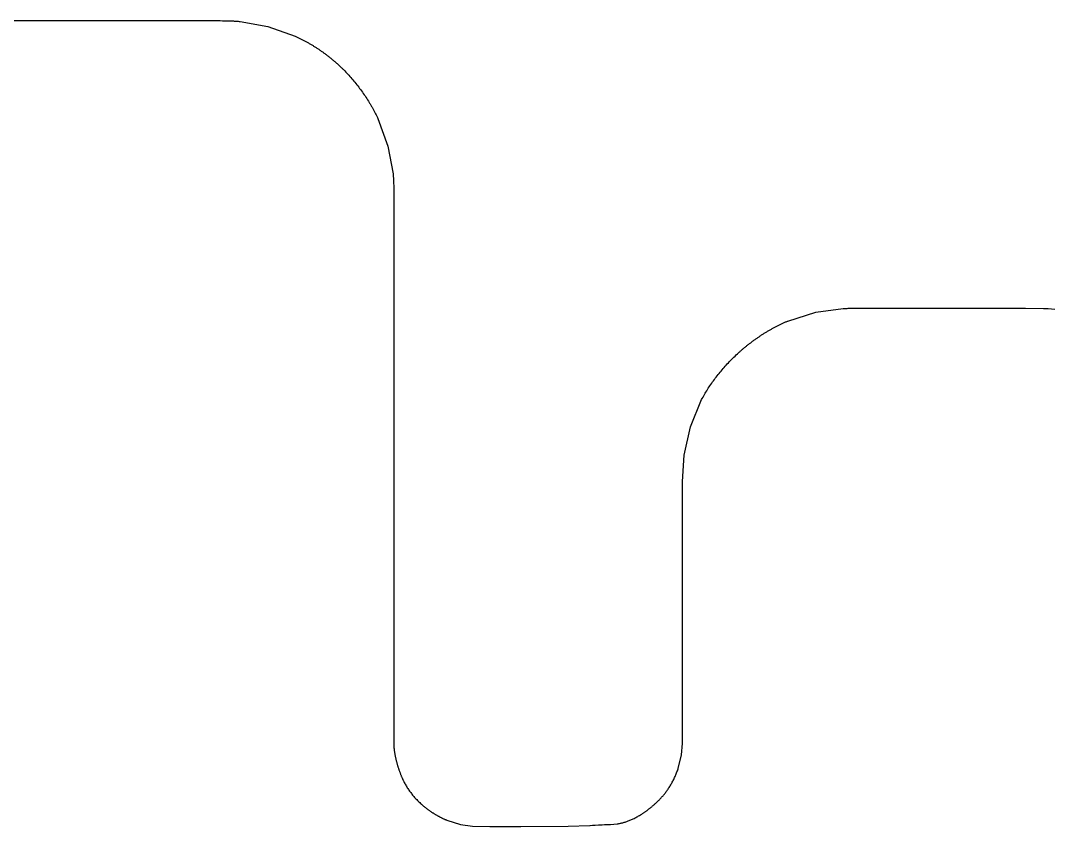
# Model space of a CAD drawing. Header units: millimetres. Extents: x -9 to 276, y -90 to 14.
# Drawn here: x 251.4 to 257.47, y -90.19 to -85.45 of the extents above; entities that cross this region are included whole.
import ezdxf

# ---------------------------------------------------------------- set-up
doc = ezdxf.new("R2010")
doc.units = ezdxf.units.MM
doc.layers.add('BLACK', color=7, linetype='CONTINUOUS')

msp = doc.modelspace()

# ---------------------------------------------------------------- linework, layer by layer
at = {"layer": 'BLACK', "linetype": 'Continuous'}
for p, q in [((251.023412, -85.45), (251.774568, -85.45)), ((251.774568, -85.45), (252.005909, -85.45)), ((252.005909, -85.45), (252.048719, -85.45)), ((252.048719, -85.45), (252.08552, -85.45)), ((252.08552, -85.45), (252.104444, -85.449999)), ((252.104444, -85.449999), (252.286783, -85.45)), ((252.286783, -85.45), (252.338083, -85.450008)), ((252.338083, -85.450008), (252.422089, -85.450019)), ((252.422089, -85.450019), (252.502304, -85.45)), ((252.502304, -85.45), (252.505008, -85.449999)), ((252.505008, -85.449999), (252.530047, -85.449994)), ((252.530047, -85.449994), (252.542484, -85.450009)), ((252.542484, -85.450009), (252.554857, -85.450045)), ((252.554857, -85.450045), (252.567159, -85.45011)), ((252.567159, -85.45011), (252.579381, -85.450209)), ((252.579381, -85.450209), (252.591516, -85.450351)), ((252.591516, -85.450351), (252.603558, -85.450541)), ((252.603558, -85.450541), (252.615499, -85.450788)), ((252.615499, -85.450788), (252.627331, -85.451098)), ((252.627331, -85.451098), (252.639047, -85.451477)), ((252.639047, -85.451477), (252.644859, -85.451696)), ((252.644859, -85.451696), (252.65064, -85.451934)), ((252.65064, -85.451934), (252.656388, -85.452194)), ((252.656388, -85.452194), (252.662102, -85.452475)), ((252.662102, -85.452475), (252.667782, -85.452779)), ((252.667782, -85.452779), (252.673427, -85.453107)), ((252.673427, -85.453107), (252.679035, -85.45346)), ((252.679035, -85.45346), (252.684606, -85.453838)), ((252.684606, -85.453838), (252.690139, -85.454242)), ((252.690139, -85.454242), (252.695633, -85.454673)), ((252.695633, -85.454673), (252.860257, -85.483658)), ((252.860257, -85.483658), (253.02045, -85.541279)), ((253.02045, -85.541279), (253.028421, -85.544967)), ((253.028421, -85.544967), (253.036365, -85.548731)), ((253.036365, -85.548731), (253.044282, -85.55257)), ((253.044282, -85.55257), (253.052169, -85.556485)), ((253.052169, -85.556485), (253.060028, -85.560474)), ((253.060028, -85.560474), (253.067855, -85.564537)), ((253.067855, -85.564537), (253.075652, -85.568674)), ((253.075652, -85.568674), (253.083415, -85.572884)), ((253.083415, -85.572884), (253.091145, -85.577167)), ((253.091145, -85.577167), (253.098841, -85.581522)), ((253.098841, -85.581522), (253.102675, -85.583727)), ((253.102675, -85.583727), (253.106501, -85.585949)), ((253.106501, -85.585949), (253.110317, -85.58819)), ((253.110317, -85.58819), (253.114124, -85.590448)), ((253.114124, -85.590448), (253.117922, -85.592724)), ((253.117922, -85.592724), (253.12171, -85.595017)), ((253.12171, -85.595017), (253.125489, -85.597329)), ((253.125489, -85.597329), (253.129258, -85.599657)), ((253.129258, -85.599657), (253.133017, -85.602003)), ((253.133017, -85.602003), (253.136766, -85.604367)), ((253.136766, -85.604367), (253.140505, -85.606747)), ((253.140505, -85.606747), (253.144234, -85.609145)), ((253.144234, -85.609145), (253.147953, -85.61156)), ((253.147953, -85.61156), (253.151661, -85.613993)), ((253.151661, -85.613993), (253.155359, -85.616442)), ((253.155359, -85.616442), (253.159046, -85.618908)), ((253.159046, -85.618908), (253.162722, -85.621391)), ((253.162722, -85.621391), (253.166388, -85.623891)), ((253.166388, -85.623891), (253.170042, -85.626407)), ((253.170042, -85.626407), (253.173686, -85.628941)), ((253.173686, -85.628941), (253.177318, -85.63149)), ((253.177318, -85.63149), (253.180939, -85.634057)), ((253.180939, -85.634057), (253.184548, -85.636639)), ((253.184548, -85.636639), (253.188146, -85.639239)), ((253.188146, -85.639239), (253.191732, -85.641854)), ((253.191732, -85.641854), (253.195307, -85.644486)), ((253.195307, -85.644486), (253.19887, -85.647133)), ((253.19887, -85.647133), (253.202421, -85.649797)), ((253.202421, -85.649797), (253.205959, -85.652477)), ((253.205959, -85.652477), (253.209486, -85.655173)), ((253.209486, -85.655173), (253.213, -85.657884)), ((253.213, -85.657884), (253.216502, -85.660611)), ((253.216502, -85.660611), (253.219991, -85.663354)), ((253.219991, -85.663354), (253.223468, -85.666112)), ((253.223468, -85.666112), (253.226932, -85.668886)), ((253.226932, -85.668886), (253.230384, -85.671675)), ((253.230384, -85.671675), (253.233821, -85.674479)), ((253.233821, -85.674479), (253.237247, -85.6773)), ((253.237247, -85.6773), (253.240659, -85.680134)), ((253.240659, -85.680134), (253.244059, -85.682985)), ((253.244059, -85.682985), (253.247444, -85.685849)), ((253.247444, -85.685849), (253.250818, -85.688729)), ((253.250818, -85.688729), (253.254176, -85.691624)), ((253.254176, -85.691624), (253.257522, -85.694534)), ((253.257522, -85.694534), (253.260853, -85.697457)), ((253.260853, -85.697457), (253.264172, -85.700396)), ((253.264172, -85.700396), (253.267476, -85.703349)), ((253.267476, -85.703349), (253.270767, -85.706317)), ((253.270767, -85.706317), (253.274043, -85.709298)), ((253.274043, -85.709298), (253.277306, -85.712295)), ((253.277306, -85.712295), (253.280553, -85.715305)), ((253.280553, -85.715305), (253.283788, -85.71833)), ((253.283788, -85.71833), (253.287006, -85.721367)), ((253.287006, -85.721367), (253.290212, -85.72442)), ((253.290212, -85.72442), (253.293402, -85.727485)), ((253.293402, -85.727485), (253.296578, -85.730566)), ((253.296578, -85.730566), (253.299739, -85.733658)), ((253.299739, -85.733658), (253.302886, -85.736766)), ((253.302886, -85.736766), (253.306046, -85.739915)), ((253.306046, -85.739915), (253.312264, -85.746196)), ((253.312264, -85.746196), (253.318444, -85.752552)), ((253.318444, -85.752552), (253.324585, -85.758983)), ((253.324585, -85.758983), (253.330685, -85.765487)), ((253.330685, -85.765487), (253.336743, -85.772063)), ((253.336743, -85.772063), (253.342758, -85.77871)), ((253.342758, -85.77871), (253.348729, -85.785426)), ((253.348729, -85.785426), (253.354653, -85.792212)), ((253.354653, -85.792212), (253.36053, -85.799064)), ((253.36053, -85.799064), (253.366358, -85.805982)), ((253.366358, -85.805982), (253.372136, -85.812965)), ((253.372136, -85.812965), (253.377863, -85.820011)), ((253.377863, -85.820011), (253.383536, -85.827119)), ((253.383536, -85.827119), (253.389156, -85.834287)), ((253.389156, -85.834287), (253.39472, -85.841514)), ((253.39472, -85.841514), (253.400227, -85.848797)), ((253.400227, -85.848797), (253.405675, -85.856136)), ((253.405675, -85.856136), (253.411064, -85.863529)), ((253.411064, -85.863529), (253.416392, -85.870974)), ((253.416392, -85.870974), (253.421658, -85.878469)), ((253.421658, -85.878469), (253.42686, -85.886012)), ((253.42686, -85.886012), (253.431997, -85.893602)), ((253.431997, -85.893602), (253.437067, -85.901237)), ((253.437067, -85.901237), (253.442071, -85.908915)), ((253.442071, -85.908915), (253.447006, -85.916635)), ((253.447006, -85.916635), (253.451871, -85.924393)), ((253.451871, -85.924393), (253.456664, -85.932188)), ((253.456664, -85.932188), (253.459034, -85.936099)), ((253.459034, -85.936099), (253.461386, -85.940019)), ((253.461386, -85.940019), (253.463719, -85.943946)), ((253.463719, -85.943946), (253.466034, -85.947882)), ((253.466034, -85.947882), (253.468331, -85.951826)), ((253.468331, -85.951826), (253.470608, -85.955777)), ((253.470608, -85.955777), (253.472867, -85.959735)), ((253.472867, -85.959735), (253.475106, -85.963701)), ((253.475106, -85.963701), (253.477327, -85.967673)), ((253.477327, -85.967673), (253.479528, -85.971652)), ((253.479528, -85.971652), (253.48171, -85.975637)), ((253.48171, -85.975637), (253.483872, -85.979628)), ((253.483872, -85.979628), (253.486015, -85.983624)), ((253.486015, -85.983624), (253.488138, -85.987627)), ((253.488138, -85.987627), (253.490241, -85.991634)), ((253.490241, -85.991634), (253.492324, -85.995647)), ((253.492324, -85.995647), (253.494386, -85.999663)), ((253.494386, -85.999663), (253.49643, -86.003686)), ((253.49643, -86.003686), (253.498452, -86.00771)), ((253.498452, -86.00771), (253.500454, -86.011741)), ((253.500454, -86.011741), (253.502435, -86.015773)), ((253.502435, -86.015773), (253.504396, -86.019811)), ((253.504396, -86.019811), (253.507592, -86.02649)), ((253.507592, -86.02649), (253.566856, -86.189079)), ((253.566856, -86.189079), (253.596563, -86.35125)), ((253.596563, -86.35125), (253.596993, -86.355283)), ((253.596993, -86.355283), (253.597392, -86.359218)), ((253.597392, -86.359218), (253.597751, -86.362967)), ((253.597751, -86.362967), (253.598084, -86.366645)), ((253.598084, -86.366645), (253.598387, -86.370207)), ((253.598387, -86.370207), (253.598665, -86.373722)), ((253.598665, -86.373722), (253.598919, -86.377184)), ((253.598919, -86.377184), (253.599151, -86.380619)), ((253.599151, -86.380619), (253.599556, -86.387499)), ((253.599556, -86.387499), (253.599891, -86.394531)), ((253.599891, -86.394531), (253.600164, -86.401918)), ((253.600164, -86.401918), (253.60038, -86.409923)), ((253.60038, -86.409923), (253.600545, -86.418936)), ((253.600545, -86.418936), (253.600663, -86.429621)), ((253.600663, -86.429621), (253.600739, -86.443374)), ((253.600739, -86.443374), (253.600785, -86.46281)), ((253.600785, -86.46281), (253.600845, -86.488023)), ((253.600845, -86.488023), (253.600978, -86.517737)), ((253.600978, -86.517737), (253.601054, -86.532217)), ((253.601054, -86.532217), (253.601259, -86.573528)), ((253.601259, -86.573528), (253.601347, -86.595871)), ((253.601347, -86.595871), (253.601411, -86.619201)), ((253.601411, -86.619201), (253.601453, -86.65527)), ((253.601453, -86.65527), (253.601456, -86.69034)), ((253.601456, -86.69034), (253.601456, -86.693983)), ((253.601456, -86.693983), (253.601456, -86.747955)), ((253.601456, -86.747955), (253.601456, -86.748269)), ((253.601456, -86.748269), (253.601458, -87.098942)), ((253.601458, -87.098942), (253.601457, -87.182558)), ((256.08618, -87.167125), (256.246912, -87.145209)), ((256.246912, -87.145209), (256.251203, -87.144914)), ((256.251203, -87.144914), (256.255348, -87.14465)), ((256.255348, -87.14465), (256.259264, -87.144421)), ((256.259264, -87.144421), (256.263077, -87.144217)), ((256.263077, -87.144217), (256.266766, -87.14404)), ((256.266766, -87.14404), (256.270387, -87.143886)), ((256.270387, -87.143886), (256.27754, -87.143641)), ((256.27754, -87.143641), (256.284807, -87.14347)), ((256.284807, -87.14347), (256.292528, -87.143367)), ((256.292528, -87.143367), (256.301207, -87.143329)), ((256.301207, -87.143329), (256.311791, -87.143359)), ((256.311791, -87.143359), (256.326854, -87.143473)), ((256.326854, -87.143473), (256.331088, -87.14351)), ((256.331088, -87.14351), (256.349766, -87.143665)), ((256.349766, -87.143665), (256.360339, -87.143734)), ((256.360339, -87.143734), (256.371862, -87.143786)), ((256.371862, -87.143786), (256.394364, -87.143828)), ((256.394364, -87.143828), (256.427795, -87.143815)), ((256.427795, -87.143815), (256.452684, -87.143785)), ((256.452684, -87.143785), (256.510613, -87.143726)), ((256.510613, -87.143726), (256.595219, -87.143717)), ((256.595219, -87.143717), (256.603147, -87.143718)), ((256.603147, -87.143718), (256.652776, -87.143719)), ((256.652776, -87.143719), (256.660336, -87.143718)), ((256.660336, -87.143718), (256.674071, -87.143717)), ((256.674071, -87.143717), (256.773001, -87.14371)), ((256.773001, -87.14371), (256.87748, -87.143718)), ((256.87748, -87.143718), (256.924254, -87.14373)), ((256.924254, -87.14373), (257.00999, -87.143746)), ((257.00999, -87.143746), (257.094624, -87.143718)), ((257.094624, -87.143718), (257.137296, -87.143678)), ((257.137296, -87.143678), (257.180887, -87.143637)), ((257.180887, -87.143637), (257.225564, -87.143617)), ((257.225564, -87.143617), (257.271845, -87.143641)), ((257.271845, -87.143641), (257.320253, -87.14373)), ((257.320253, -87.14373), (257.427409, -87.14427)), ((257.427409, -87.14427), (257.453798, -87.145083)), ((257.453798, -87.145083), (257.49342, -87.147943)), ((253.601457, -87.182558), (253.601457, -87.615933)), ((255.90432, -87.225884), (255.908272, -87.22413)), ((255.908272, -87.22413), (255.912231, -87.222395)), ((255.912231, -87.222395), (255.916183, -87.220685)), ((255.916183, -87.220685), (255.920141, -87.218995)), ((255.920141, -87.218995), (255.921411, -87.218457)), ((255.921411, -87.218457), (256.08618, -87.167125)), ((255.786562, -87.288491), (255.790433, -87.286103)), ((255.790433, -87.286103), (255.794311, -87.283733)), ((255.794311, -87.283733), (255.798192, -87.281385)), ((255.798192, -87.281385), (255.802081, -87.279055)), ((255.802081, -87.279055), (255.805972, -87.276748)), ((255.805972, -87.276748), (255.80987, -87.27446)), ((255.80987, -87.27446), (255.81377, -87.272194)), ((255.81377, -87.272194), (255.817677, -87.269946)), ((255.817677, -87.269946), (255.821585, -87.267722)), ((255.821585, -87.267722), (255.8255, -87.265516)), ((255.8255, -87.265516), (255.829416, -87.263334)), ((255.829416, -87.263334), (255.833338, -87.26117)), ((255.833338, -87.26117), (255.83726, -87.259029)), ((255.83726, -87.259029), (255.84119, -87.256907)), ((255.84119, -87.256907), (255.845118, -87.254809)), ((255.845118, -87.254809), (255.849053, -87.252729)), ((255.849053, -87.252729), (255.852987, -87.250673)), ((255.852987, -87.250673), (255.856928, -87.248636)), ((255.856928, -87.248636), (255.860866, -87.246623)), ((255.860866, -87.246623), (255.864811, -87.244628)), ((255.864811, -87.244628), (255.868753, -87.242658)), ((255.868753, -87.242658), (255.872702, -87.240707)), ((255.872702, -87.240707), (255.876648, -87.238779)), ((255.876648, -87.238779), (255.8806, -87.236871)), ((255.8806, -87.236871), (255.884549, -87.234987)), ((255.884549, -87.234987), (255.888503, -87.233122)), ((255.888503, -87.233122), (255.892454, -87.231281)), ((255.892454, -87.231281), (255.89641, -87.229459)), ((255.89641, -87.229459), (255.900362, -87.227662)), ((255.900362, -87.227662), (255.90432, -87.225884)), ((255.699437, -87.348797), (255.703133, -87.345971)), ((255.703133, -87.345971), (255.706837, -87.343163)), ((255.706837, -87.343163), (255.710552, -87.340372)), ((255.710552, -87.340372), (255.714275, -87.3376)), ((255.714275, -87.3376), (255.718009, -87.334845)), ((255.718009, -87.334845), (255.72175, -87.33211)), ((255.72175, -87.33211), (255.725502, -87.329391)), ((255.725502, -87.329391), (255.72926, -87.326693)), ((255.72926, -87.326693), (255.733029, -87.324011)), ((255.733029, -87.324011), (255.736805, -87.32135)), ((255.736805, -87.32135), (255.74059, -87.318706)), ((255.74059, -87.318706), (255.744381, -87.316082)), ((255.744381, -87.316082), (255.748183, -87.313476)), ((255.748183, -87.313476), (255.751989, -87.31089)), ((255.751989, -87.31089), (255.755805, -87.308323)), ((255.755805, -87.308323), (255.759625, -87.305776)), ((255.759625, -87.305776), (255.763455, -87.303247)), ((255.763455, -87.303247), (255.767289, -87.300739)), ((255.767289, -87.300739), (255.771133, -87.298249)), ((255.771133, -87.298249), (255.77498, -87.29578)), ((255.77498, -87.29578), (255.778836, -87.29333)), ((255.778836, -87.29333), (255.782695, -87.290902)), ((255.782695, -87.290902), (255.786562, -87.288491)), ((255.624451, -87.411971), (255.631355, -87.405659)), ((255.631355, -87.405659), (255.634827, -87.402524)), ((255.634827, -87.402524), (255.638312, -87.399405)), ((255.638312, -87.399405), (255.641811, -87.3963)), ((255.641811, -87.3963), (255.645323, -87.393211)), ((255.645323, -87.393211), (255.648847, -87.390137)), ((255.648847, -87.390137), (255.652385, -87.387078)), ((255.652385, -87.387078), (255.655934, -87.384036)), ((255.655934, -87.384036), (255.659497, -87.381008)), ((255.659497, -87.381008), (255.663071, -87.377997)), ((255.663071, -87.377997), (255.666657, -87.375002)), ((255.666657, -87.375002), (255.670255, -87.372024)), ((255.670255, -87.372024), (255.673864, -87.369061)), ((255.673864, -87.369061), (255.677485, -87.366116)), ((255.677485, -87.366116), (255.681117, -87.363186)), ((255.681117, -87.363186), (255.68476, -87.360275)), ((255.68476, -87.360275), (255.688414, -87.357379)), ((255.688414, -87.357379), (255.692078, -87.354501)), ((255.692078, -87.354501), (255.695753, -87.35164)), ((255.695753, -87.35164), (255.699437, -87.348797)), ((255.56499, -87.471206), (255.571344, -87.464426)), ((255.571344, -87.464426), (255.577763, -87.457692)), ((255.577763, -87.457692), (255.584248, -87.451006)), ((255.584248, -87.451006), (255.590797, -87.444369)), ((255.590797, -87.444369), (255.597408, -87.437783)), ((255.597408, -87.437783), (255.604081, -87.431249)), ((255.604081, -87.431249), (255.610813, -87.424768)), ((255.610813, -87.424768), (255.617603, -87.418342)), ((255.617603, -87.418342), (255.624451, -87.411971)), ((255.510974, -87.534071), (255.516681, -87.52694)), ((255.516681, -87.52694), (255.522465, -87.519842)), ((255.522465, -87.519842), (255.528323, -87.512778)), ((255.528323, -87.512778), (255.534256, -87.505751)), ((255.534256, -87.505751), (255.540261, -87.498761)), ((255.540261, -87.498761), (255.546338, -87.49181)), ((255.546338, -87.49181), (255.552486, -87.484899)), ((255.552486, -87.484899), (255.558704, -87.478031)), ((255.558704, -87.478031), (255.56499, -87.471206)), ((255.468144, -87.592148), (255.473215, -87.584802)), ((255.473215, -87.584802), (255.478369, -87.577478)), ((255.478369, -87.577478), (255.483604, -87.570177)), ((255.483604, -87.570177), (255.488919, -87.562901)), ((255.488919, -87.562901), (255.494315, -87.555651)), ((255.494315, -87.555651), (255.49979, -87.548428)), ((255.49979, -87.548428), (255.505343, -87.541235)), ((255.505343, -87.541235), (255.510974, -87.534071)), ((253.601457, -87.615933), (253.601457, -87.616846)), ((253.601457, -87.616846), (253.601458, -88.485422)), ((255.430593, -87.651542), (255.434989, -87.644069)), ((255.434989, -87.644069), (255.439471, -87.636607)), ((255.439471, -87.636607), (255.444038, -87.629158)), ((255.444038, -87.629158), (255.44869, -87.621723)), ((255.44869, -87.621723), (255.453428, -87.614303)), ((255.453428, -87.614303), (255.458249, -87.606899)), ((255.458249, -87.606899), (255.463155, -87.599514)), ((255.463155, -87.599514), (255.468144, -87.592148)), ((255.348101, -87.840684), (255.413878, -87.681524)), ((255.413878, -87.681524), (255.417926, -87.674017)), ((255.417926, -87.674017), (255.422062, -87.666517)), ((255.422062, -87.666517), (255.426284, -87.659025)), ((255.426284, -87.659025), (255.430593, -87.651542)), ((255.310758, -88.007676), (255.348101, -87.840684)), ((255.301657, -88.162888), (255.310758, -88.007676)), ((255.301473, -88.218025), (255.301533, -88.189516)), ((255.301533, -88.189516), (255.301586, -88.175897)), ((255.301586, -88.175897), (255.301657, -88.162888)), ((255.301455, -88.2473), (255.301473, -88.218025)), ((255.301459, -88.276225), (255.301455, -88.2473)), ((255.30146, -88.281999), (255.301459, -88.276225)), ((255.301461, -88.376719), (255.30146, -88.281999)), ((255.30146, -88.390571), (255.301461, -88.376719)), ((255.30146, -88.824859), (255.30146, -88.390571)), ((253.601458, -88.485422), (253.601458, -88.919711)), ((255.301468, -88.898604), (255.30146, -88.824859)), ((253.601458, -88.919711), (253.601459, -88.955359)), ((255.301482, -89.067042), (255.301468, -88.898604)), ((253.601459, -88.955359), (253.601458, -89.136855)), ((255.30146, -89.259147), (255.301482, -89.067042)), ((253.601458, -89.136855), (253.601456, -89.188474)), ((253.601456, -89.188474), (253.601459, -89.353999)), ((255.301449, -89.292988), (255.30146, -89.259147)), ((255.301428, -89.40023), (255.301449, -89.292988)), ((253.601459, -89.408285), (253.601457, -89.41415)), ((253.601459, -89.353999), (253.60146, -89.359192)), ((253.60146, -89.359192), (253.601459, -89.408285)), ((255.30146, -89.476291), (255.301428, -89.40023)), ((253.601457, -89.41415), (253.601455, -89.452289)), ((253.601455, -89.452289), (253.601468, -89.472901)), ((253.601468, -89.472901), (253.601499, -89.493392)), ((253.601499, -89.493392), (253.601602, -89.527341)), ((253.601602, -89.527341), (253.601737, -89.558697)), ((255.301475, -89.492199), (255.30146, -89.476291)), ((255.301485, -89.503612), (255.301475, -89.492199)), ((255.301503, -89.546375), (255.301485, -89.503612)), ((253.601737, -89.558697), (253.601829, -89.579412)), ((253.601829, -89.579412), (253.601896, -89.598538)), ((255.300554, -89.705914), (255.30146, -89.584863)), ((255.30146, -89.584863), (255.301503, -89.546375)), ((253.601792, -89.646325), (253.60162, -89.661457)), ((253.60189, -89.632066), (253.601792, -89.646325)), ((253.601922, -89.616086), (253.60189, -89.632066)), ((253.601896, -89.598538), (253.601922, -89.616086)), ((253.601235, -89.691954), (253.601205, -89.698043)), ((253.601205, -89.698043), (253.601215, -89.703869)), ((253.601215, -89.703869), (253.601273, -89.709478)), ((253.601296, -89.685555), (253.601235, -89.691954)), ((253.601273, -89.709478), (253.601388, -89.714918)), ((253.60148, -89.671637), (253.601296, -89.685555)), ((253.60162, -89.661457), (253.60148, -89.671637)), ((255.295072, -89.773355), (255.300554, -89.705914)), ((253.601388, -89.714918), (253.601569, -89.720236)), ((253.601569, -89.720236), (253.601686, -89.722863)), ((253.601686, -89.722863), (253.601823, -89.725478)), ((253.601823, -89.725478), (253.60198, -89.728086)), ((253.60198, -89.728086), (253.602159, -89.730692)), ((253.602159, -89.730692), (253.60236, -89.733304)), ((253.60236, -89.733304), (253.602585, -89.735925)), ((253.602585, -89.735925), (253.602835, -89.738564)), ((253.602835, -89.738564), (253.603111, -89.741224)), ((253.603111, -89.741224), (253.603413, -89.743913)), ((253.603413, -89.743913), (253.603743, -89.746637)), ((253.603743, -89.746637), (253.604102, -89.7494)), ((253.604102, -89.7494), (253.604491, -89.752209)), ((253.604491, -89.752209), (253.604911, -89.755069)), ((253.604911, -89.755069), (253.605363, -89.757988)), ((253.605363, -89.757988), (253.605849, -89.76097)), ((253.605849, -89.76097), (253.606368, -89.764021)), ((253.606368, -89.764021), (253.606898, -89.767013)), ((253.606898, -89.767013), (253.607461, -89.770072)), ((253.607461, -89.770072), (253.608058, -89.773211)), ((253.608058, -89.773211), (253.608689, -89.776412)), ((255.275145, -89.853847), (255.295072, -89.773355)), ((253.608689, -89.776412), (253.609352, -89.779678)), ((253.609352, -89.779678), (253.610048, -89.783001)), ((253.610048, -89.783001), (253.610774, -89.786373)), ((253.610774, -89.786373), (253.611533, -89.789797)), ((253.611533, -89.789797), (253.612319, -89.793253)), ((253.612319, -89.793253), (253.613138, -89.796758)), ((253.613138, -89.796758), (253.61398, -89.800279)), ((253.61398, -89.800279), (253.614854, -89.803843)), ((253.614854, -89.803843), (253.61575, -89.80741)), ((253.61575, -89.80741), (253.616676, -89.811014)), ((253.616676, -89.811014), (253.61762, -89.814609)), ((253.61762, -89.814609), (253.618594, -89.818237)), ((253.618594, -89.818237), (253.619584, -89.821844)), ((253.619584, -89.821844), (253.620602, -89.825478)), ((253.620602, -89.825478), (253.621633, -89.829083)), ((253.621633, -89.829083), (253.622691, -89.83271)), ((253.622691, -89.83271), (253.62376, -89.836299)), ((253.62376, -89.836299), (253.624855, -89.839906)), ((253.624855, -89.839906), (253.625958, -89.843468)), ((253.625958, -89.843468), (253.627086, -89.847045)), ((253.627086, -89.847045), (253.628219, -89.85057)), ((253.628219, -89.85057), (253.629378, -89.854106)), ((253.629378, -89.854106), (253.630539, -89.857585)), ((253.630539, -89.857585), (253.631724, -89.861072)), ((253.631724, -89.861072), (253.63291, -89.864499)), ((253.63291, -89.864499), (253.634119, -89.86793)), ((253.634119, -89.86793), (253.635327, -89.871297)), ((253.635327, -89.871297), (253.636558, -89.874666)), ((253.636558, -89.874666), (253.637786, -89.87797)), ((253.637786, -89.87797), (253.639035, -89.881272)), ((253.639035, -89.881272), (253.64028, -89.884506)), ((253.64028, -89.884506), (253.641546, -89.887737)), ((253.641546, -89.887737), (253.642807, -89.8909)), ((253.642807, -89.8909), (253.644087, -89.894056)), ((253.644087, -89.894056), (253.645361, -89.897144)), ((255.257342, -89.900709), (255.259775, -89.895097)), ((255.259775, -89.895097), (255.262144, -89.889434)), ((255.262144, -89.889434), (255.264447, -89.883718)), ((255.264447, -89.883718), (255.266686, -89.87795)), ((255.266686, -89.87795), (255.268859, -89.872127)), ((255.268859, -89.872127), (255.270968, -89.86625)), ((255.270968, -89.86625), (255.273011, -89.860317)), ((255.273011, -89.860317), (255.27499, -89.854328)), ((255.27499, -89.854328), (255.275145, -89.853847)), ((253.645361, -89.897144), (253.646654, -89.900223)), ((253.646654, -89.900223), (253.647939, -89.903233)), ((253.647939, -89.903233), (253.649243, -89.906233)), ((253.649243, -89.906233), (253.650538, -89.909164)), ((253.650538, -89.909164), (253.651851, -89.912083)), ((253.651851, -89.912083), (253.653155, -89.914934)), ((253.653155, -89.914934), (253.654475, -89.917771)), ((253.654475, -89.917771), (253.655786, -89.92054)), ((253.655786, -89.92054), (253.657112, -89.923295)), ((253.657112, -89.923295), (253.657801, -89.924707)), ((253.657801, -89.924707), (253.660451, -89.930024)), ((253.660451, -89.930024), (253.663165, -89.93529)), ((253.663165, -89.93529), (253.665943, -89.940506)), ((253.665943, -89.940506), (253.668785, -89.945674)), ((253.668785, -89.945674), (253.671693, -89.950794)), ((253.671693, -89.950794), (253.674666, -89.955868)), ((253.674666, -89.955868), (253.677705, -89.960898)), ((255.226264, -89.959253), (255.22942, -89.95416)), ((255.22942, -89.95416), (255.232508, -89.949023)), ((255.232508, -89.949023), (255.235531, -89.943841)), ((255.235531, -89.943841), (255.238487, -89.938615)), ((255.238487, -89.938615), (255.241377, -89.933342)), ((255.241377, -89.933342), (255.244201, -89.928024)), ((255.244201, -89.928024), (255.24696, -89.922658)), ((255.24696, -89.922658), (255.249653, -89.917244)), ((255.249653, -89.917244), (255.252281, -89.911782)), ((255.252281, -89.911782), (255.254844, -89.906271)), ((255.254844, -89.906271), (255.257342, -89.900709)), ((253.677705, -89.960898), (253.680811, -89.965884)), ((253.680811, -89.965884), (253.683985, -89.970828)), ((253.683985, -89.970828), (253.687227, -89.97573)), ((253.687227, -89.97573), (253.690538, -89.980591)), ((253.690538, -89.980591), (253.693919, -89.985414)), ((253.693919, -89.985414), (253.697371, -89.990199)), ((253.697371, -89.990199), (253.700894, -89.994947)), ((253.700894, -89.994947), (253.704491, -89.999659)), ((253.704491, -89.999659), (253.708161, -90.004336)), ((253.708161, -90.004336), (253.711906, -90.00898)), ((253.711906, -90.00898), (253.715728, -90.013591)), ((253.715728, -90.013591), (253.719627, -90.018171)), ((255.182498, -90.017747), (255.184546, -90.015405)), ((255.184546, -90.015405), (255.186576, -90.013053)), ((255.186576, -90.013053), (255.18857, -90.010713)), ((255.18857, -90.010713), (255.190545, -90.008363)), ((255.190545, -90.008363), (255.190942, -90.007887)), ((255.190942, -90.007887), (255.192875, -90.005551)), ((255.192875, -90.005551), (255.194789, -90.003204)), ((255.194789, -90.003204), (255.196686, -90.000848)), ((255.196686, -90.000848), (255.198565, -89.998482)), ((255.198565, -89.998482), (255.200427, -89.996107)), ((255.200427, -89.996107), (255.20227, -89.993721)), ((255.20227, -89.993721), (255.204096, -89.991326)), ((255.204096, -89.991326), (255.205905, -89.98892)), ((255.205905, -89.98892), (255.207696, -89.986505)), ((255.207696, -89.986505), (255.20947, -89.984079)), ((255.20947, -89.984079), (255.211226, -89.981643)), ((255.211226, -89.981643), (255.212966, -89.979197)), ((255.212966, -89.979197), (255.214688, -89.976741)), ((255.214688, -89.976741), (255.216392, -89.974274)), ((255.216392, -89.974274), (255.219751, -89.969309)), ((255.219751, -89.969309), (255.223041, -89.964303)), ((255.223041, -89.964303), (255.226264, -89.959253)), ((253.719627, -90.018171), (253.723604, -90.02272)), ((253.723604, -90.02272), (253.727663, -90.02724)), ((253.727663, -90.02724), (253.731803, -90.031731)), ((253.731803, -90.031731), (253.736026, -90.036195)), ((253.736026, -90.036195), (253.740334, -90.040633)), ((253.740334, -90.040633), (253.744729, -90.045045)), ((253.744729, -90.045045), (253.749213, -90.049434)), ((253.749213, -90.049434), (253.753787, -90.053799)), ((253.753787, -90.053799), (253.758454, -90.058143)), ((253.758454, -90.058143), (253.763216, -90.062465)), ((253.763216, -90.062465), (253.764475, -90.063591)), ((253.764475, -90.063591), (253.769359, -90.067888)), ((253.769359, -90.067888), (253.774307, -90.072136)), ((253.774307, -90.072136), (253.776805, -90.07424)), ((253.776805, -90.07424), (253.779317, -90.07633)), ((253.779317, -90.07633), (253.781844, -90.078407)), ((253.781844, -90.078407), (253.784386, -90.08047)), ((255.117494, -90.080047), (255.120195, -90.077825)), ((255.120195, -90.077825), (255.122868, -90.0756)), ((255.122868, -90.0756), (255.125532, -90.073356)), ((255.125532, -90.073356), (255.128166, -90.07111)), ((255.128166, -90.07111), (255.130791, -90.068847)), ((255.130791, -90.068847), (255.133385, -90.066583)), ((255.133385, -90.066583), (255.135969, -90.064302)), ((255.135969, -90.064302), (255.13852, -90.062022)), ((255.13852, -90.062022), (255.14106, -90.059726)), ((255.14106, -90.059726), (255.143567, -90.057432)), ((255.143567, -90.057432), (255.146061, -90.055122)), ((255.146061, -90.055122), (255.148522, -90.052817)), ((255.148522, -90.052817), (255.150969, -90.050496)), ((255.150969, -90.050496), (255.153382, -90.04818)), ((255.153382, -90.04818), (255.155781, -90.045849)), ((255.155781, -90.045849), (255.158144, -90.043525)), ((255.158144, -90.043525), (255.160494, -90.041187)), ((255.160494, -90.041187), (255.162807, -90.038856)), ((255.162807, -90.038856), (255.165105, -90.036512)), ((255.165105, -90.036512), (255.167366, -90.034176)), ((255.167366, -90.034176), (255.169612, -90.031828)), ((255.169612, -90.031828), (255.171822, -90.029488)), ((255.171822, -90.029488), (255.174015, -90.027137)), ((255.174015, -90.027137), (255.176171, -90.024795)), ((255.176171, -90.024795), (255.17831, -90.022442)), ((255.17831, -90.022442), (255.180413, -90.0201)), ((255.180413, -90.0201), (255.182498, -90.017747)), ((253.784386, -90.08047), (253.786941, -90.082518)), ((253.786941, -90.082518), (253.78951, -90.084551)), ((253.78951, -90.084551), (253.792092, -90.08657)), ((253.792092, -90.08657), (253.794688, -90.088573)), ((253.794688, -90.088573), (253.797296, -90.090561)), ((253.797296, -90.090561), (253.799917, -90.092533)), ((253.799917, -90.092533), (253.802548, -90.094488)), ((253.802548, -90.094488), (253.805192, -90.096428)), ((253.805192, -90.096428), (253.807846, -90.09835)), ((253.807846, -90.09835), (253.810513, -90.100257)), ((253.810513, -90.100257), (253.813188, -90.102145)), ((253.813188, -90.102145), (253.815875, -90.104016)), ((253.815875, -90.104016), (253.818569, -90.105869)), ((253.818569, -90.105869), (253.821276, -90.107706)), ((253.821276, -90.107706), (253.823988, -90.109522)), ((253.823988, -90.109522), (253.826712, -90.111322)), ((253.826712, -90.111322), (253.829441, -90.113102)), ((253.829441, -90.113102), (253.832182, -90.114865)), ((253.832182, -90.114865), (253.834926, -90.116606)), ((253.834926, -90.116606), (253.837681, -90.118331)), ((253.837681, -90.118331), (253.840439, -90.120034)), ((253.840439, -90.120034), (253.843207, -90.121719)), ((253.843207, -90.121719), (253.845978, -90.123383)), ((253.845978, -90.123383), (253.848758, -90.125029)), ((253.848758, -90.125029), (253.851539, -90.126652)), ((253.851539, -90.126652), (253.85433, -90.128258)), ((253.85433, -90.128258), (253.857121, -90.129841)), ((253.857121, -90.129841), (253.859921, -90.131405)), ((253.859921, -90.131405), (253.86272, -90.132947)), ((253.86272, -90.132947), (253.865527, -90.13447)), ((253.865527, -90.13447), (253.868333, -90.135969)), ((253.868333, -90.135969), (253.871147, -90.13745)), ((253.871147, -90.13745), (253.873958, -90.138907)), ((253.873958, -90.138907), (253.876777, -90.140345)), ((255.027122, -90.141147), (255.032385, -90.138268)), ((255.032385, -90.138268), (255.037723, -90.135256)), ((255.037723, -90.135256), (255.043141, -90.132107)), ((255.043141, -90.132107), (255.048647, -90.128815)), ((255.048647, -90.128815), (255.054248, -90.125373)), ((255.054248, -90.125373), (255.05807, -90.122972)), ((255.05807, -90.122972), (255.060957, -90.121131)), ((255.060957, -90.121131), (255.063847, -90.119264)), ((255.063847, -90.119264), (255.066733, -90.117375)), ((255.066733, -90.117375), (255.069621, -90.115461)), ((255.069621, -90.115461), (255.072503, -90.113528)), ((255.072503, -90.113528), (255.075386, -90.11157)), ((255.075386, -90.11157), (255.078259, -90.109593)), ((255.078259, -90.109593), (255.081131, -90.107593)), ((255.081131, -90.107593), (255.083991, -90.105577)), ((255.083991, -90.105577), (255.08685, -90.103538)), ((255.08685, -90.103538), (255.089693, -90.101484)), ((255.089693, -90.101484), (255.092534, -90.099408)), ((255.092534, -90.099408), (255.095357, -90.09732)), ((255.095357, -90.09732), (255.098176, -90.09521)), ((255.098176, -90.09521), (255.100976, -90.093089)), ((255.100976, -90.093089), (255.10377, -90.090947)), ((255.10377, -90.090947), (255.106542, -90.088797)), ((255.106542, -90.088797), (255.109308, -90.086626)), ((255.109308, -90.086626), (255.11205, -90.084448)), ((255.11205, -90.084448), (255.114785, -90.08225)), ((255.114785, -90.08225), (255.117494, -90.080047)), ((253.876777, -90.140345), (253.879593, -90.141759)), ((253.879593, -90.141759), (253.882415, -90.143154)), ((253.882415, -90.143154), (253.885234, -90.144525)), ((253.885234, -90.144525), (253.888059, -90.145876)), ((253.888059, -90.145876), (253.890879, -90.147203)), ((253.890879, -90.147203), (253.893706, -90.148511)), ((253.893706, -90.148511), (253.896526, -90.149794)), ((253.896526, -90.149794), (253.899353, -90.151058)), ((253.899353, -90.151058), (253.902173, -90.152297)), ((253.902173, -90.152297), (253.904999, -90.153516)), ((253.904999, -90.153516), (253.907817, -90.154711)), ((253.907817, -90.154711), (253.910641, -90.155885)), ((253.910641, -90.155885), (253.914416, -90.157422)), ((253.914416, -90.157422), (253.993889, -90.182025)), ((253.993889, -90.182025), (254.063954, -90.191817)), ((254.063954, -90.191817), (254.167445, -90.193691)), ((254.167445, -90.193691), (254.349925, -90.193677)), ((254.349925, -90.193677), (254.627791, -90.19243)), ((254.627791, -90.19243), (254.756277, -90.187749)), ((254.756277, -90.187749), (254.757124, -90.187701)), ((254.757124, -90.187701), (254.771769, -90.186886)), ((254.771769, -90.186886), (254.787954, -90.18602)), ((254.787954, -90.18602), (254.806399, -90.1851)), ((254.806399, -90.1851), (254.816694, -90.184618)), ((254.816694, -90.184618), (254.827823, -90.184121)), ((254.827823, -90.184121), (254.841036, -90.183555)), ((254.841036, -90.183555), (254.859386, -90.182764)), ((254.859386, -90.182764), (254.868386, -90.182355)), ((254.868386, -90.182355), (254.877005, -90.181935)), ((254.877005, -90.181935), (254.916919, -90.178692)), ((254.916919, -90.178692), (254.92155, -90.17803)), ((254.92155, -90.17803), (254.926176, -90.177288)), ((254.926176, -90.177288), (254.930802, -90.176466)), ((254.930802, -90.176466), (254.935427, -90.175562)), ((254.935427, -90.175562), (254.940056, -90.174577)), ((254.940056, -90.174577), (254.944691, -90.173508)), ((254.944691, -90.173508), (254.949334, -90.172356)), ((254.949334, -90.172356), (254.953987, -90.171119)), ((254.953987, -90.171119), (254.958654, -90.169796)), ((254.958654, -90.169796), (254.963337, -90.168385)), ((254.963337, -90.168385), (254.96804, -90.166885)), ((254.96804, -90.166885), (254.972763, -90.165295)), ((254.972763, -90.165295), (254.977512, -90.163611)), ((254.977512, -90.163611), (254.982289, -90.161833)), ((254.982289, -90.161833), (254.987097, -90.159959)), ((254.987097, -90.159959), (254.991939, -90.157985)), ((254.991939, -90.157985), (254.996819, -90.15591)), ((254.996819, -90.15591), (255.001741, -90.15373)), ((255.001741, -90.15373), (255.006709, -90.151442)), ((255.006709, -90.151442), (255.011726, -90.149044)), ((255.011726, -90.149044), (255.016798, -90.146531)), ((255.016798, -90.146531), (255.021928, -90.143901)), ((255.021928, -90.143901), (255.027122, -90.141147))]:
    msp.add_line(p, q, dxfattribs=at)

doc.saveas('drawing.dxf')
